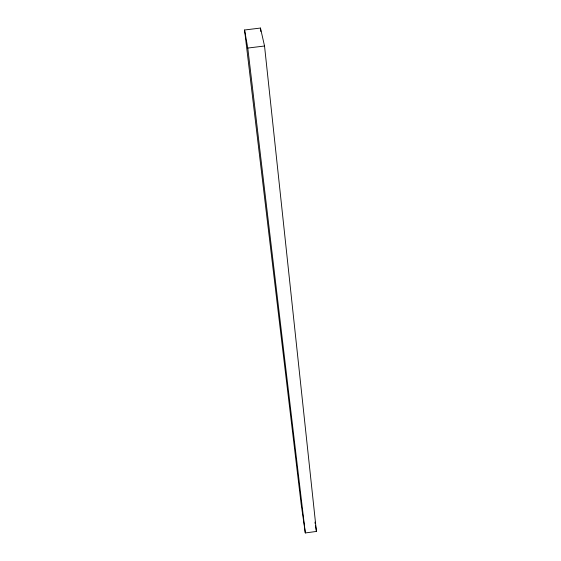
<?xml version="1.0" encoding="UTF-8"?>
<svg xmlns="http://www.w3.org/2000/svg" width="561" height="561" viewBox="0 0 561 561"><rect width="100%" height="100%" fill="white"/><g stroke="black" fill="none" stroke-linecap="round" stroke-linejoin="round"><path stroke-width="0.84" d="M305.317 532.95L316.439 531.435L264.533 46.002L260.458 28.05L244.561 29.999L301.152 504.002L305.317 532.95L247.78 48.064L244.561 29.999M247.78 48.064L264.533 46.002M314.966 522.095L315.233 523.792M315.506 525.489L316.439 531.435M260.458 28.05L260.837 31.535"/></g></svg>
